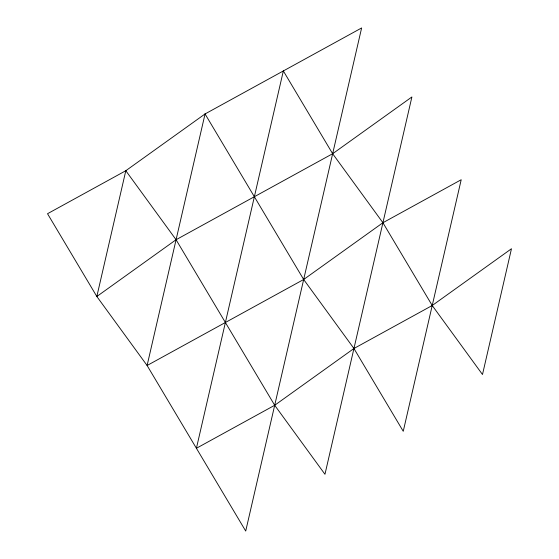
<?xml version="1.0" encoding="UTF-8"?>
<svg xmlns="http://www.w3.org/2000/svg" width="559" height="559" viewBox="0 0 559 559"><rect width="100%" height="100%" fill="white"/><g stroke="black" fill="none" stroke-linecap="round" stroke-linejoin="round"><path stroke-width="0.84" d="M125.81 170.719L96.833 296.494L147.101 365.502L245.715 531.05L361.631 27.95L205.055 113.952L125.81 170.719L47.522 213.72L96.833 296.494L176.078 239.727L332.647 153.725L411.899 96.959L324.961 474.284L274.693 405.275L176.078 239.727L125.81 170.719M205.055 113.952L147.101 365.502L303.67 279.5L382.922 222.734L461.203 179.732L403.249 431.282L353.945 348.509L303.67 279.5L205.055 113.952M283.343 70.951L196.412 448.276L274.693 405.275L353.945 348.509L432.226 305.507L511.478 248.741L482.494 374.516L432.226 305.507L382.922 222.734L332.647 153.725L283.343 70.951"/></g></svg>
